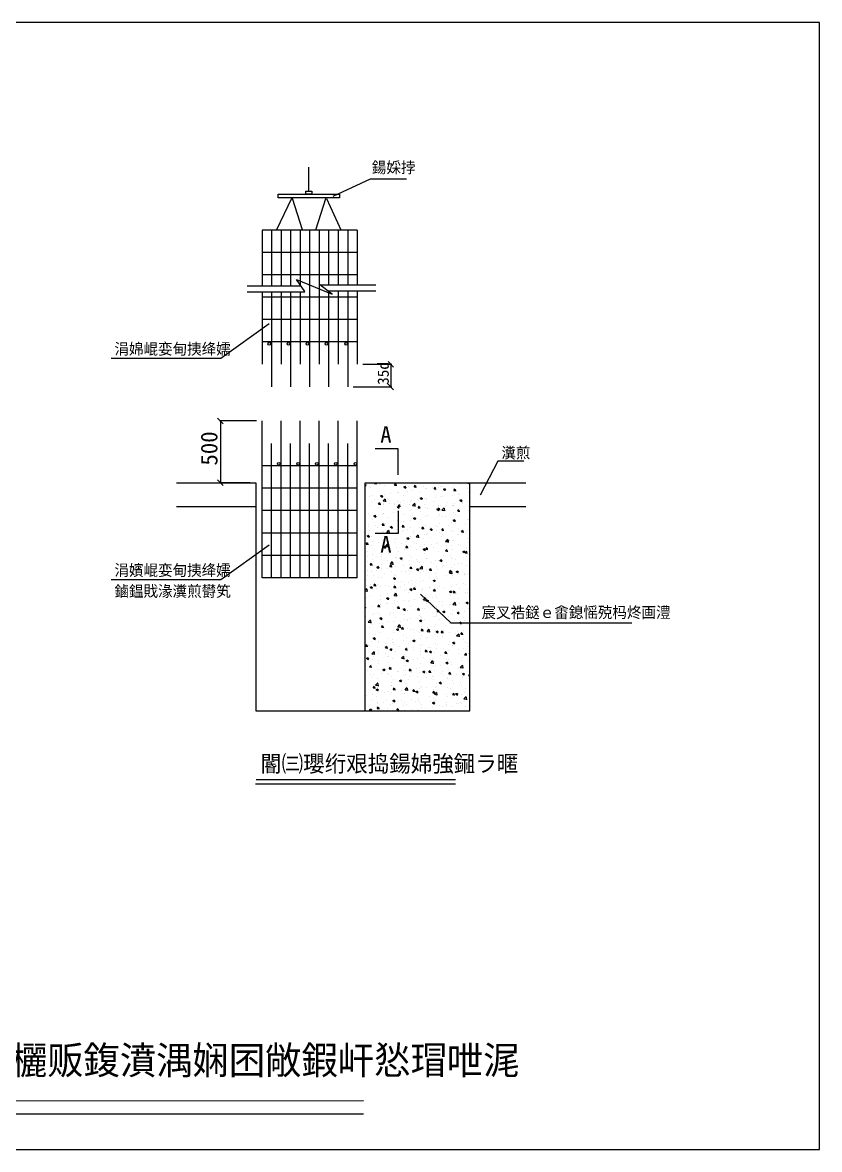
# Model space of a CAD drawing. Header units: metres. Extents: x 0 to 285, y 0 to 202.
# Drawn here: x 142.6 to 285.1, y 0 to 201.6 of the extents above; entities that cross this region are included whole.
import ezdxf

# ---------------------------------------------------------------- set-up
doc = ezdxf.new("R2010")
doc.units = ezdxf.units.M
for name, color, linetype in [(' ', 7, 'Continuous'), ('38536', 7, 'Continuous'), ('387', 7, 'Continuous')]:
    doc.layers.add(name, color=color, linetype=linetype)

msp = doc.modelspace()

# ---------------------------------------------------------------- linework, layer by layer
at = {"layer": ' '}
for p, q in [((193.78, 171.44), (193.78, 175.71)), ((193.24, 171.44), (194.33, 171.44)), ((193.24, 170.89), (193.24, 171.44)), ((194.33, 171.44), (194.33, 170.89)), ((190.73, 170.25), (187.91, 164.42)), ((188.27, 170.89), (199.29, 170.89)), ((188.27, 170.25), (188.27, 170.89)), ((199.29, 170.25), (188.27, 170.25)), ((190.8, 170.2), (192.57, 164.58)), ((194.33, 170.89), (193.24, 170.89)), ((196.84, 170.25), (194.98, 164.47)), ((196.91, 170.14), (199.54, 164.42)), ((199.29, 170.89), (199.29, 170.25)), ((185.41, 164.47), (185.41, 154.48)), ((202.43, 164.47), (185.41, 164.47)), ((187.11, 164.47), (187.11, 154.48)), ((188.81, 164.47), (188.81, 154.48)), ((190.51, 164.47), (190.51, 154.48)), ((192.22, 164.47), (192.22, 154.48)), ((193.92, 164.47), (193.92, 136.42)), ((195.62, 164.47), (195.62, 140.46)), ((197.32, 164.47), (197.32, 154.65)), ((199.02, 164.47), (199.02, 154.65)), ((200.73, 164.47), (200.73, 154.65)), ((202.43, 164.47), (202.43, 154.65)), ((202.43, 160.47), (185.41, 160.47)), ((202.43, 156.47), (185.41, 156.47)), ((185.41, 153.42), (185.41, 140.46)), ((187.11, 153.42), (187.11, 136.42)), ((188.81, 153.42), (188.81, 140.46)), ((190.51, 153.42), (190.51, 136.42)), ((192.22, 153.42), (192.22, 140.46)), ((197.32, 153.58), (197.32, 136.42)), ((199.02, 153.58), (199.02, 140.46)), ((200.73, 153.58), (200.73, 136.42)), ((202.43, 153.58), (202.43, 140.46)), ((202.43, 152.46), (185.41, 152.46)), ((202.43, 148.46), (185.41, 148.46)), ((202.43, 144.46), (185.41, 144.46)), ((185.41, 102.27), (185.41, 130.32)), ((188.81, 102.27), (188.81, 130.32)), ((192.22, 102.27), (192.22, 130.32)), ((195.62, 102.27), (195.62, 130.32)), ((199.02, 102.27), (199.02, 130.32)), ((202.43, 102.27), (202.43, 130.32)), ((187.11, 102.27), (187.11, 126.28)), ((190.51, 102.27), (190.51, 126.28)), ((193.92, 102.27), (193.92, 126.28)), ((197.32, 102.27), (197.32, 126.28)), ((200.73, 102.27), (200.73, 126.28)), ((202.43, 122.28), (185.41, 122.28)), ((170.09, 119.27), (184.27, 119.27)), ((184.27, 119.27), (184.27, 78.47)), ((203.85, 119.27), (232.58, 119.27)), ((203.85, 78.47), (203.85, 119.27)), ((203.85, 118.98), (204, 119.04)), ((203.96, 118.65), (204.06, 118.95)), ((205.54, 119.14), (205.64, 119.27)), ((205.54, 119.14), (205.83, 119.12)), ((205.89, 119.02), (205.84, 119.27)), ((209.08, 118.83), (209.32, 119.12)), ((209.43, 118.71), (209.38, 119.02)), ((209.84, 119.14), (209.84, 119.14)), ((220.81, 119), (220.81, 119)), ((222.05, 119.16), (222.05, 119.16)), ((222.21, 119.2), (222.28, 119.27)), ((222.21, 119.2), (222.57, 119.14)), ((222.44, 119.21), (222.44, 119.21)), ((222.57, 78.47), (222.57, 119.27)), ((202.43, 118.28), (185.41, 118.28)), ((203.85, 118.78), (203.9, 118.74)), ((204.66, 118.65), (204.66, 118.65)), ((204.74, 118.42), (204.74, 118.42)), ((205.2, 118.9), (205.2, 118.9)), ((205.24, 116.95), (205.24, 116.95)), ((206.4, 118.87), (206.4, 118.87)), ((206.54, 118.9), (206.54, 118.9)), ((206.6, 116.92), (206.95, 117.05)), ((206.91, 116.66), (207.01, 116.96)), ((207.25, 117.14), (207.25, 117.14)), ((207.31, 118.79), (207.31, 118.79)), ((208.36, 117.36), (208.36, 117.36)), ((209.04, 118.76), (209.04, 118.76)), ((209.08, 118.83), (209.38, 118.81)), ((209.59, 117.52), (209.59, 117.52)), ((209.78, 117.49), (209.78, 117.49)), ((210.75, 118.52), (211.1, 118.65)), ((210.75, 116.94), (210.75, 116.94)), ((210.76, 118.52), (211, 118.35)), ((211.06, 118.25), (211.16, 118.55)), ((211.46, 117.77), (211.46, 117.77)), ((211.68, 118.65), (211.68, 118.65)), ((212.28, 117.81), (212.28, 117.81)), ((212.62, 118.52), (212.86, 118.81)), ((212.62, 118.52), (212.92, 118.5)), ((212.98, 118.4), (212.92, 118.71)), ((213.63, 117.44), (213.63, 117.44)), ((214.32, 118.54), (214.32, 118.54)), ((214.58, 118.18), (214.58, 118.18)), ((214.85, 118.18), (214.85, 118.18)), ((215.82, 118.34), (215.82, 118.34)), ((216.17, 118.21), (216.41, 118.5)), ((216.17, 118.21), (216.46, 118.19)), ((216.52, 118.09), (216.46, 118.4)), ((216.52, 117.93), (216.52, 117.93)), ((216.95, 118.42), (216.95, 118.42)), ((217.38, 118.53), (217.38, 118.53)), ((217.69, 118.59), (217.69, 118.59)), ((217.85, 118.12), (218.2, 118.25)), ((217.85, 118.12), (218.1, 117.95)), ((218.16, 117.86), (218.26, 118.15)), ((219.4, 118.43), (219.4, 118.43)), ((219.51, 117.05), (219.51, 117.05)), ((219.59, 118.31), (219.59, 118.31)), ((219.71, 117.9), (219.95, 118.19)), ((219.71, 117.9), (220.01, 117.88)), ((219.82, 117.2), (219.82, 117.2)), ((219.88, 118.84), (219.88, 118.84)), ((220.06, 117.78), (220.01, 118.09)), ((220.58, 117.34), (220.58, 117.34)), ((220.75, 117.21), (220.75, 117.21)), ((222.23, 118.2), (222.23, 118.2)), ((222.28, 118.92), (222.28, 118.92)), ((222.38, 117.57), (222.38, 117.57)), ((170.09, 115.02), (184.27, 115.02)), ((203.85, 115.79), (203.85, 115.79)), ((203.94, 115), (203.94, 115)), ((204.62, 115.13), (204.62, 115.13)), ((204.68, 116.77), (204.68, 116.77)), ((204.99, 115.95), (204.99, 115.95)), ((205.44, 116.35), (205.44, 116.35)), ((206.22, 115.43), (206.46, 115.71)), ((206.22, 115.43), (206.52, 115.4)), ((206.48, 115.68), (206.48, 115.68)), ((206.58, 115.3), (206.52, 115.61)), ((206.6, 116.92), (206.85, 116.76)), ((207.05, 116.02), (207.44, 116.42)), ((207.05, 116.02), (207.49, 115.95)), ((207.06, 115.41), (207.06, 115.41)), ((207.19, 115.5), (207.19, 115.5)), ((207.55, 115.86), (207.49, 116.33)), ((207.87, 116.45), (207.87, 116.45)), ((208.08, 116.23), (208.08, 116.23)), ((208.29, 115.57), (208.29, 115.57)), ((209.06, 115.36), (209.06, 115.36)), ((209.12, 115.57), (209.12, 115.57)), ((209.55, 114.93), (209.9, 115.07)), ((209.55, 114.93), (209.8, 114.77)), ((209.72, 115.85), (209.72, 115.85)), ((209.77, 115.12), (210, 115.4)), ((209.77, 115.12), (210.06, 115.09)), ((209.86, 114.67), (209.96, 114.97)), ((210.12, 114.99), (210.06, 115.3)), ((210.16, 115.82), (210.16, 115.82)), ((210.72, 116.12), (210.72, 116.12)), ((211.76, 115.46), (211.76, 115.46)), ((211.94, 115.86), (211.94, 115.86)), ((212.22, 116.16), (212.22, 116.16)), ((212.32, 115.2), (212.71, 115.61)), ((212.32, 115.2), (212.76, 115.14)), ((212.82, 115.05), (212.77, 115.51)), ((213.28, 116.23), (213.28, 116.23)), ((213.31, 114.81), (213.55, 115.09)), ((213.35, 116.01), (213.35, 116.01)), ((213.66, 114.68), (213.61, 114.99)), ((213.7, 116.53), (214.05, 116.66)), ((213.7, 116.53), (213.95, 116.36)), ((214.01, 116.26), (214.11, 116.56)), ((214.4, 115.35), (214.4, 115.35)), ((214.52, 116.39), (214.52, 116.39)), ((214.79, 116.53), (214.79, 116.53)), ((214.82, 116.35), (214.82, 116.35)), ((215.99, 115.9), (215.99, 115.9)), ((216.39, 116.64), (216.39, 116.64)), ((217.03, 115.24), (217.03, 115.24)), ((217.26, 115.24), (217.26, 115.24)), ((217.32, 116.88), (217.32, 116.88)), ((217.7, 116.85), (217.7, 116.85)), ((218.21, 115.1), (218.21, 115.1)), ((218.63, 115.79), (218.63, 115.79)), ((219.45, 115.26), (219.45, 115.26)), ((219.59, 115.12), (219.59, 115.12)), ((219.67, 115.12), (219.67, 115.12)), ((219.76, 115.55), (219.76, 115.55)), ((220.8, 116.13), (221.15, 116.26)), ((220.8, 116.13), (221.05, 115.96)), ((221.11, 115.87), (221.21, 116.16)), ((221.27, 115.68), (221.27, 115.68)), ((221.32, 115.51), (221.32, 115.51)), ((222.31, 115.01), (222.31, 115.01)), ((222.32, 115.92), (222.32, 115.92)), ((222.47, 115.61), (222.47, 115.61)), ((222.57, 115.02), (232.58, 115.02)), ((202.43, 114.28), (185.41, 114.28)), ((204.46, 113.83), (204.46, 113.83)), ((204.56, 113.48), (204.56, 113.48)), ((205.4, 113.34), (205.75, 113.47)), ((205.4, 113.34), (205.65, 113.17)), ((205.71, 113.08), (205.81, 113.37)), ((205.76, 113.46), (205.76, 113.46)), ((206.18, 114.87), (206.18, 114.87)), ((206.99, 113.62), (206.99, 113.62)), ((207.1, 113.72), (207.1, 113.72)), ((207.13, 113.85), (207.13, 113.85)), ((208.06, 113.14), (208.06, 113.14)), ((208.86, 113.87), (208.86, 113.87)), ((209.66, 114.2), (209.66, 114.2)), ((209.73, 113.61), (209.73, 113.61)), ((210.94, 113.64), (210.94, 113.64)), ((211.98, 114.28), (211.98, 114.28)), ((212.16, 114.52), (212.16, 114.52)), ((212.37, 113.5), (212.37, 113.5)), ((212.5, 112.94), (212.85, 113.08)), ((212.5, 112.94), (212.75, 112.78)), ((212.81, 112.68), (212.91, 112.98)), ((213.22, 114.44), (213.22, 114.44)), ((213.31, 114.81), (213.6, 114.78)), ((213.82, 114.13), (213.82, 114.13)), ((214.67, 113.24), (214.67, 113.24)), ((214.73, 114.89), (214.73, 114.89)), ((215.01, 113.39), (215.01, 113.39)), ((215.09, 114.69), (215.09, 114.69)), ((216.65, 114.54), (217, 114.67)), ((216.65, 114.54), (216.9, 114.37)), ((216.7, 114.62), (216.7, 114.62)), ((216.85, 114.5), (217.09, 114.78)), ((216.85, 114.5), (217.15, 114.47)), ((216.91, 113.15), (216.91, 113.15)), ((216.96, 114.27), (217.06, 114.57)), ((217.21, 114.37), (217.15, 114.68)), ((217.2, 113.59), (217.2, 113.59)), ((217.59, 114.39), (217.98, 114.79)), ((217.59, 114.39), (218.03, 114.32)), ((217.65, 113.28), (217.65, 113.28)), ((218.09, 114.23), (218.04, 114.7)), ((218.15, 113.32), (218.15, 113.32)), ((219.7, 113.91), (219.7, 113.91)), ((220.02, 113.56), (220.02, 113.56)), ((220.28, 113.17), (220.28, 113.17)), ((220.4, 114.19), (220.63, 114.47)), ((220.4, 114.19), (220.69, 114.16)), ((220.75, 114.06), (220.69, 114.37)), ((222.26, 114.28), (222.26, 114.28)), ((204.46, 111.51), (204.46, 111.51)), ((204.5, 111.84), (204.5, 111.84)), ((205.18, 112.65), (205.18, 112.65)), ((205.69, 111.68), (205.69, 111.68)), ((206.14, 111.2), (206.14, 111.2)), ((206.91, 111.71), (207.15, 112)), ((206.91, 111.71), (207.2, 111.69)), ((207.07, 112.21), (207.07, 112.21)), ((207.26, 111.59), (207.2, 111.9)), ((207.57, 111.92), (207.57, 111.92)), ((208.35, 111.35), (208.7, 111.48)), ((208.35, 111.35), (208.6, 111.18)), ((208.65, 111.09), (208.75, 111.39)), ((208.77, 111.09), (208.77, 111.09)), ((209.54, 110.91), (209.54, 110.91)), ((209.6, 112.56), (209.6, 112.56)), ((210.45, 111.4), (210.69, 111.69)), ((210.45, 111.4), (210.75, 111.38)), ((210.68, 112.33), (210.68, 112.33)), ((210.8, 111.28), (210.75, 111.59)), ((211.41, 110.98), (211.41, 110.98)), ((211.92, 112.5), (211.92, 112.5)), ((212.04, 111.23), (212.04, 111.23)), ((212.1, 112.87), (212.1, 112.87)), ((213.62, 111.18), (213.62, 111.18)), ((213.79, 112.74), (213.79, 112.74)), ((214, 111.09), (214.23, 111.38)), ((214, 111.09), (214.29, 111.07)), ((214.35, 110.97), (214.29, 111.28)), ((214.6, 111.6), (214.6, 111.6)), ((215.45, 110.95), (215.8, 111.09)), ((215.45, 110.95), (215.7, 110.79)), ((215.61, 111.2), (215.61, 111.2)), ((215.75, 110.69), (215.85, 110.99)), ((216.5, 111.68), (216.5, 111.68)), ((216.85, 111.37), (216.85, 111.37)), ((217.14, 111.95), (217.14, 111.95)), ((217.54, 110.78), (217.78, 111.07)), ((217.89, 110.66), (217.83, 110.97)), ((218.72, 111.61), (218.72, 111.61)), ((219.38, 112.17), (219.38, 112.17)), ((219.6, 112.55), (219.95, 112.68)), ((219.6, 112.55), (219.85, 112.38)), ((219.64, 112.26), (219.64, 112.26)), ((219.9, 112.28), (220, 112.58)), ((220.57, 111.09), (220.57, 111.09)), ((221.84, 112.02), (221.84, 112.02)), ((222.14, 110.99), (222.14, 110.99)), ((222.2, 112.63), (222.2, 112.63)), ((222.26, 112.67), (222.26, 112.67)), ((202.43, 110.28), (185.41, 110.28)), ((204.2, 109.76), (204.55, 109.89)), ((204.2, 109.76), (204.45, 109.59)), ((204.39, 109.73), (204.39, 109.73)), ((204.44, 110.2), (204.44, 110.2)), ((204.5, 109.49), (204.6, 109.79)), ((204.54, 110.65), (204.54, 110.65)), ((204.98, 109.7), (204.98, 109.7)), ((206.27, 109.97), (206.27, 109.97)), ((206.95, 108.92), (206.95, 108.92)), ((207.01, 110.57), (207.01, 110.57)), ((207.18, 110.53), (207.18, 110.53)), ((207.71, 110.39), (208.09, 110.79)), ((207.71, 110.39), (208.14, 110.32)), ((207.86, 110.19), (207.86, 110.19)), ((208.2, 110.23), (208.15, 110.7)), ((209.04, 109.11), (209.04, 109.11)), ((209.39, 110.38), (209.39, 110.38)), ((209.48, 109.27), (209.48, 109.27)), ((209.81, 110.42), (209.81, 110.42)), ((210.62, 110.55), (210.62, 110.55)), ((210.74, 110.69), (210.74, 110.69)), ((211.3, 109.36), (211.65, 109.49)), ((211.3, 109.36), (211.55, 109.2)), ((211.6, 109.1), (211.7, 109.4)), ((211.92, 109.6), (211.92, 109.6)), ((211.98, 109.59), (211.98, 109.59)), ((212.45, 110.31), (212.45, 110.31)), ((212.49, 110.79), (212.49, 110.79)), ((212.98, 109.57), (213.36, 109.98)), ((212.98, 109.57), (213.42, 109.51)), ((213.47, 109.42), (213.42, 109.89)), ((214.05, 110.86), (214.05, 110.86)), ((214.31, 109.26), (214.31, 109.26)), ((214.54, 109.96), (214.54, 109.96)), ((214.8, 110.1), (214.8, 110.1)), ((215.09, 110.2), (215.09, 110.2)), ((215.55, 109.42), (215.55, 109.42)), ((216.68, 110.75), (216.68, 110.75)), ((217.08, 110.3), (217.08, 110.3)), ((217.42, 109.66), (217.42, 109.66)), ((217.54, 110.78), (217.83, 110.76)), ((217.68, 110.59), (217.68, 110.59)), ((217.73, 110.09), (217.73, 110.09)), ((218.25, 108.76), (218.63, 109.16)), ((218.4, 108.97), (218.75, 109.1)), ((218.4, 108.97), (218.64, 108.8)), ((218.75, 108.6), (218.69, 109.07)), ((218.7, 108.7), (218.8, 109)), ((219.32, 110.64), (219.32, 110.64)), ((219.52, 108.98), (219.52, 108.98)), ((219.58, 110.62), (219.58, 110.62)), ((220.36, 109.98), (220.36, 109.98)), ((220.54, 110.08), (220.54, 110.08)), ((221.08, 110.47), (221.32, 110.76)), ((221.08, 110.47), (221.38, 110.45)), ((221.43, 110.35), (221.38, 110.66)), ((221.78, 110.24), (221.78, 110.24)), ((221.96, 110.53), (221.96, 110.53)), ((222.08, 109.35), (222.08, 109.35)), ((222.45, 109.36), (222.45, 109.36)), ((222.55, 110.56), (222.57, 110.57)), ((222.55, 110.56), (222.57, 110.55)), ((204.05, 108.31), (204.29, 108.59)), ((204.05, 108.31), (204.35, 108.28)), ((204.32, 106.91), (204.32, 106.91)), ((204.4, 108.18), (204.35, 108.49)), ((204.38, 108.55), (204.38, 108.55)), ((204.97, 108.03), (204.97, 108.03)), ((205.15, 108.69), (205.15, 108.69)), ((206.16, 108.61), (206.16, 108.61)), ((206.89, 107.28), (206.89, 107.28)), ((207.15, 107.77), (207.49, 107.9)), ((207.15, 107.77), (207.39, 107.6)), ((207.45, 107.5), (207.55, 107.8)), ((207.59, 108), (207.83, 108.28)), ((207.59, 108), (207.89, 107.97)), ((207.79, 108.58), (207.79, 108.58)), ((207.95, 107.87), (207.89, 108.18)), ((208.05, 106.89), (208.05, 106.89)), ((208.09, 108.44), (208.09, 108.44)), ((209.32, 108.6), (209.32, 108.6)), ((209.42, 107.62), (209.42, 107.62)), ((209.89, 106.9), (209.89, 106.9)), ((210.43, 108.46), (210.43, 108.46)), ((210.93, 107.38), (210.93, 107.38)), ((211.14, 107.69), (211.38, 107.97)), ((211.14, 107.69), (211.43, 107.66)), ((211.19, 108.84), (211.19, 108.84)), ((211.49, 107.56), (211.43, 107.87)), ((211.92, 107.94), (211.92, 107.94)), ((213.01, 107.31), (213.01, 107.31)), ((213.06, 108.35), (213.06, 108.35)), ((213.81, 107.87), (213.81, 107.87)), ((214.25, 107.37), (214.59, 107.51)), ((214.25, 107.47), (214.25, 107.47)), ((214.25, 107.37), (214.49, 107.21)), ((214.48, 108.31), (214.48, 108.31)), ((214.55, 107.11), (214.65, 107.41)), ((214.68, 107.38), (214.92, 107.66)), ((214.68, 107.38), (214.98, 107.35)), ((215.03, 107.25), (214.98, 107.56)), ((215.7, 108.24), (215.7, 108.24)), ((216.12, 107.72), (216.12, 107.72)), ((216.69, 108.37), (216.69, 108.37)), ((216.96, 107.01), (216.96, 107.01)), ((217.02, 108.66), (217.02, 108.66)), ((218.22, 107.07), (218.46, 107.35)), ((218.22, 107.07), (218.52, 107.04)), ((218.25, 108.76), (218.69, 108.69)), ((218.34, 108.13), (218.34, 108.13)), ((218.58, 106.94), (218.52, 107.25)), ((219.24, 108.13), (219.24, 108.13)), ((219.46, 107.33), (219.46, 107.33)), ((219.57, 108.86), (219.57, 108.86)), ((220.48, 108.29), (220.48, 108.29)), ((220.97, 108.02), (220.97, 108.02)), ((221.35, 106.98), (221.69, 107.11)), ((221.35, 106.98), (221.59, 106.81)), ((221.65, 106.71), (221.75, 107.01)), ((221.77, 106.76), (222.01, 107.04)), ((222.02, 107.7), (222.02, 107.7)), ((222.12, 106.63), (222.06, 106.94)), ((222.35, 108.54), (222.35, 108.54)), ((202.43, 106.27), (185.41, 106.27)), ((204.19, 106.16), (204.19, 106.16)), ((204.26, 105.26), (204.26, 105.26)), ((204.74, 104.59), (204.97, 104.87)), ((205.17, 106.39), (205.17, 106.39)), ((205.23, 105.5), (205.23, 105.5)), ((206.79, 106.49), (206.79, 106.49)), ((206.83, 106.05), (206.83, 106.05)), ((206.83, 105.63), (206.83, 105.63)), ((207.87, 105.39), (207.87, 105.39)), ((208.02, 106.65), (208.02, 106.65)), ((208.36, 104.76), (208.75, 105.16)), ((208.59, 104.95), (208.59, 104.95)), ((208.86, 104.6), (208.8, 105.07)), ((209.36, 105.98), (209.36, 105.98)), ((209.46, 105.94), (209.46, 105.94)), ((210.1, 105.78), (210.44, 105.91)), ((210.1, 105.78), (210.34, 105.61)), ((210.4, 105.52), (210.5, 105.81)), ((210.51, 105.28), (210.51, 105.28)), ((211.71, 105.36), (211.71, 105.36)), ((211.86, 106.3), (211.86, 106.3)), ((212.1, 105.83), (212.1, 105.83)), ((212.95, 105.52), (212.95, 105.52)), ((213.14, 105.17), (213.14, 105.17)), ((213.61, 104.93), (213.61, 104.93)), ((214.36, 105.02), (214.36, 105.02)), ((214.42, 106.67), (214.42, 106.67)), ((214.74, 105.72), (214.74, 105.72)), ((214.82, 105.77), (214.82, 105.77)), ((215.78, 105.05), (215.78, 105.05)), ((216.49, 105.42), (216.49, 105.42)), ((216.9, 105.37), (216.9, 105.37)), ((217.2, 105.38), (217.54, 105.52)), ((217.2, 105.38), (217.44, 105.22)), ((217.38, 105.61), (217.38, 105.61)), ((217.5, 105.12), (217.6, 105.42)), ((217.94, 106.18), (217.94, 106.18)), ((218.42, 104.94), (218.42, 104.94)), ((219.18, 106.34), (219.18, 106.34)), ((219.37, 105.92), (219.37, 105.92)), ((219.4, 105.69), (219.4, 105.69)), ((220.01, 105.49), (220.01, 105.49)), ((221.05, 106.59), (221.05, 106.59)), ((221.77, 106.76), (222.06, 106.73)), ((221.96, 106.06), (221.96, 106.06)), ((222.25, 106.41), (222.25, 106.41)), ((204.2, 103.62), (204.2, 103.62)), ((204.74, 104.59), (205.03, 104.56)), ((204.96, 103.44), (204.96, 103.44)), ((205.09, 104.47), (205.03, 104.78)), ((205.49, 104.54), (205.49, 104.54)), ((205.84, 103.54), (205.84, 103.54)), ((205.95, 104.19), (206.29, 104.32)), ((205.95, 104.19), (206.19, 104.02)), ((206.25, 103.92), (206.35, 104.22)), ((206.72, 104.7), (206.72, 104.7)), ((206.77, 103.99), (206.77, 103.99)), ((207.29, 103), (207.29, 103)), ((207.84, 103.94), (207.84, 103.94)), ((208.28, 104.28), (208.52, 104.56)), ((208.28, 104.28), (208.57, 104.25)), ((208.36, 104.76), (208.8, 104.69)), ((208.48, 103.43), (208.48, 103.43)), ((208.63, 104.16), (208.58, 104.47)), ((209.03, 102.85), (209.03, 102.85)), ((209.3, 104.34), (209.3, 104.34)), ((210.41, 103.41), (210.41, 103.41)), ((210.72, 104.43), (210.72, 104.43)), ((211.12, 103.32), (211.12, 103.32)), ((211.65, 103.57), (211.65, 103.57)), ((211.74, 103.01), (211.74, 103.01)), ((211.8, 104.65), (211.8, 104.65)), ((211.82, 103.97), (212.06, 104.25)), ((211.82, 103.97), (212.12, 103.94)), ((211.91, 103.35), (211.91, 103.35)), ((212.18, 103.85), (212.12, 104.16)), ((213.05, 103.79), (213.39, 103.92)), ((213.05, 103.79), (213.29, 103.62)), ((213.35, 103.53), (213.45, 103.82)), ((213.52, 103.82), (213.52, 103.82)), ((213.63, 103.94), (214.02, 104.35)), ((213.63, 103.95), (214.07, 103.88)), ((213.76, 103.21), (213.76, 103.21)), ((214.13, 103.79), (214.08, 104.26)), ((214.3, 103.38), (214.3, 103.38)), ((214.79, 103.84), (214.79, 103.84)), ((215.37, 103.66), (215.6, 103.94)), ((215.37, 103.66), (215.66, 103.63)), ((215.72, 103.54), (215.66, 103.85)), ((216.39, 103.09), (216.39, 103.09)), ((216.64, 104.23), (216.64, 104.23)), ((216.84, 103.73), (216.84, 103.73)), ((217.67, 104.34), (217.67, 104.34)), ((217.88, 104.39), (217.88, 104.39)), ((218.9, 103.13), (219.29, 103.53)), ((218.9, 103.13), (219.34, 103.06)), ((218.91, 103.35), (219.15, 103.63)), ((218.91, 103.35), (219.2, 103.32)), ((219.03, 102.98), (219.03, 102.98)), ((219.26, 103.23), (219.2, 103.54)), ((219.34, 104.04), (219.34, 104.04)), ((219.4, 102.97), (219.35, 103.44)), ((219.75, 104.64), (219.75, 104.64)), ((220.15, 103.39), (220.49, 103.53)), ((220.15, 103.39), (220.39, 103.23)), ((220.45, 103.13), (220.55, 103.43)), ((220.55, 104.83), (220.55, 104.83)), ((221.05, 104.83), (221.05, 104.83)), ((221.57, 103.1), (221.57, 103.1)), ((221.67, 102.87), (221.67, 102.87)), ((221.9, 104.41), (221.9, 104.41)), ((222.44, 103.1), (222.44, 103.1)), ((222.45, 103.04), (222.57, 103.18)), ((222.45, 103.04), (222.57, 103.03)), ((202.43, 102.27), (185.41, 102.27)), ((204.12, 100.81), (204.12, 100.81)), ((204.14, 101.97), (204.14, 101.97)), ((204.19, 102.59), (204.19, 102.59)), ((204.88, 101.02), (204.88, 101.02)), ((205.42, 102.75), (205.42, 102.75)), ((205.42, 100.87), (205.66, 101.16)), ((205.42, 100.87), (205.72, 100.85)), ((205.77, 100.75), (205.72, 101.06)), ((206, 101.05), (206, 101.05)), ((206.15, 102.36), (206.15, 102.36)), ((206.71, 102.34), (206.71, 102.34)), ((207.52, 100.9), (207.52, 100.9)), ((208.9, 102.2), (209.24, 102.33)), ((208.9, 102.2), (209.14, 102.03)), ((208.96, 100.56), (209.2, 100.85)), ((209.12, 101.46), (209.12, 101.46)), ((209.18, 101.05), (209.18, 101.05)), ((209.2, 101.93), (209.3, 102.23)), ((209.24, 102.69), (209.24, 102.69)), ((210.35, 101.62), (210.35, 101.62)), ((210.91, 101.12), (210.91, 101.12)), ((211.68, 101.36), (211.68, 101.36)), ((212.22, 101.87), (212.22, 101.87)), ((213.79, 101.62), (213.79, 101.62)), ((214.24, 101.73), (214.24, 101.73)), ((215.34, 102.28), (215.34, 102.28)), ((216, 101.8), (216.34, 101.93)), ((216, 101.8), (216.24, 101.64)), ((216.3, 101.54), (216.4, 101.84)), ((216.58, 102.44), (216.58, 102.44)), ((216.68, 102.11), (216.68, 102.11)), ((216.78, 102.08), (216.78, 102.08)), ((218.45, 102.69), (218.45, 102.69)), ((219.28, 102.4), (219.28, 102.4)), ((219.56, 102.61), (219.56, 102.61)), ((220.27, 101.15), (220.27, 101.15)), ((221.51, 101.32), (221.51, 101.32)), ((221.78, 101.12), (221.78, 101.12)), ((221.84, 102.77), (221.84, 102.77)), ((203.85, 100.06), (204.13, 100.35)), ((203.85, 99.93), (204.18, 99.88)), ((204.08, 100.33), (204.08, 100.33)), ((204.24, 99.79), (204.19, 100.26)), ((204.7, 99.1), (204.7, 99.1)), ((204.75, 100.6), (205.09, 100.74)), ((204.75, 100.6), (204.99, 100.44)), ((205.05, 100.34), (205.15, 100.64)), ((205.15, 100.14), (205.15, 100.14)), ((205.92, 100.35), (205.92, 100.35)), ((206.59, 99.05), (206.59, 99.05)), ((206.65, 100.7), (206.65, 100.7)), ((207.82, 99.51), (207.82, 99.51)), ((208.03, 100.63), (208.03, 100.63)), ((208.56, 100.24), (208.56, 100.24)), ((208.96, 100.56), (209.26, 100.54)), ((209.02, 99.13), (209.4, 99.53)), ((209.02, 99.13), (209.45, 99.06)), ((209.05, 99.68), (209.05, 99.68)), ((209.12, 99.4), (209.12, 99.4)), ((209.32, 100.44), (209.26, 100.75)), ((209.51, 98.97), (209.46, 99.44)), ((210.16, 100.79), (210.16, 100.79)), ((210.92, 99.92), (210.92, 99.92)), ((211.2, 100.13), (211.2, 100.13)), ((211.62, 99.72), (211.62, 99.72)), ((211.84, 100.21), (212.19, 100.34)), ((211.84, 100.21), (212.09, 100.04)), ((212.15, 99.94), (212.25, 100.24)), ((212.51, 100.25), (212.75, 100.54)), ((212.51, 100.25), (212.8, 100.23)), ((212.79, 100.68), (212.79, 100.68)), ((212.86, 100.13), (212.8, 100.44)), ((213.84, 100.02), (213.84, 100.02)), ((214.04, 100.33), (214.04, 100.33)), ((214.18, 100.09), (214.18, 100.09)), ((215.28, 100.5), (215.28, 100.5)), ((215.43, 100.57), (215.43, 100.57)), ((215.85, 98.79), (215.85, 98.79)), ((216.05, 99.94), (216.29, 100.23)), ((216.05, 99.94), (216.35, 99.92)), ((216.4, 99.82), (216.35, 100.13)), ((216.47, 99.91), (216.47, 99.91)), ((216.47, 99.17), (216.47, 99.17)), ((216.66, 98.79), (216.66, 98.79)), ((216.72, 100.44), (216.72, 100.44)), ((217.15, 100.74), (217.15, 100.74)), ((218.07, 100.46), (218.07, 100.46)), ((218.94, 99.81), (219.29, 99.95)), ((218.94, 99.81), (219.19, 99.65)), ((218.97, 99.21), (218.97, 99.21)), ((219.11, 99.8), (219.11, 99.8)), ((219.16, 99.11), (219.16, 99.11)), ((219.22, 100.75), (219.22, 100.75)), ((219.25, 99.55), (219.35, 99.85)), ((219.35, 99.66), (219.35, 99.66)), ((219.59, 99.63), (219.83, 99.92)), ((219.59, 99.63), (219.89, 99.61)), ((219.95, 99.51), (219.89, 99.82)), ((220.21, 99.37), (220.21, 99.37)), ((220.71, 100.35), (220.71, 100.35)), ((221.72, 99.48), (221.72, 99.48)), ((221.75, 99.68), (221.75, 99.68)), ((222.08, 99.61), (222.08, 99.61)), ((222.23, 100.16), (222.23, 100.16)), ((203.85, 97.14), (203.89, 97.15)), ((203.85, 96.76), (203.95, 97.06)), ((203.9, 98.51), (203.9, 98.51)), ((203.96, 97.04), (203.96, 97.04)), ((204.02, 98.68), (204.02, 98.68)), ((204.95, 97.19), (204.95, 97.19)), ((206.11, 97.16), (206.35, 97.44)), ((206.11, 97.16), (206.4, 97.13)), ((206.46, 97.03), (206.4, 97.34)), ((206.52, 97.57), (206.52, 97.57)), ((206.53, 97.41), (206.53, 97.41)), ((206.54, 98.39), (206.54, 98.39)), ((207.69, 98.61), (208.04, 98.75)), ((207.69, 98.61), (207.94, 98.45)), ((207.75, 97.73), (207.75, 97.73)), ((207.83, 97.68), (207.83, 97.68)), ((208, 98.35), (208.1, 98.65)), ((209.06, 97.76), (209.06, 97.76)), ((209.17, 98.28), (209.17, 98.28)), ((209.62, 97.97), (209.62, 97.97)), ((209.65, 96.85), (209.89, 97.13)), ((209.65, 96.85), (209.95, 96.82)), ((210, 96.72), (209.95, 97.03)), ((210.71, 98.18), (210.71, 98.18)), ((211.56, 98.07), (211.56, 98.07)), ((211.81, 98.17), (211.81, 98.17)), ((211.89, 97.09), (211.89, 97.09)), ((212.74, 98.39), (212.74, 98.39)), ((213.19, 96.54), (213.43, 96.82)), ((213.59, 98.67), (213.59, 98.67)), ((213.98, 98.55), (213.98, 98.55)), ((214.06, 96.8), (214.06, 96.8)), ((214.12, 98.44), (214.12, 98.44)), ((214.29, 98.32), (214.67, 98.72)), ((214.29, 98.32), (214.73, 98.25)), ((214.45, 98.06), (214.45, 98.06)), ((214.55, 96.85), (214.55, 96.85)), ((214.78, 98.16), (214.73, 98.63)), ((214.77, 97.59), (214.77, 97.59)), ((214.79, 98.22), (215.14, 98.35)), ((214.79, 98.22), (215.04, 98.05)), ((215.1, 97.96), (215.2, 98.25)), ((216.6, 97.15), (216.6, 97.15)), ((217.09, 97.95), (217.09, 97.95)), ((217.66, 98.08), (217.66, 98.08)), ((217.67, 97.26), (217.67, 97.26)), ((218.91, 97.42), (218.91, 97.42)), ((219.1, 97.46), (219.1, 97.46)), ((219.56, 97.5), (219.94, 97.9)), ((219.56, 97.5), (220, 97.43)), ((219.72, 97.84), (219.72, 97.84)), ((220.06, 97.34), (220, 97.81)), ((220.54, 98.58), (220.54, 98.58)), ((220.78, 97.67), (220.78, 97.67)), ((221.66, 97.83), (221.66, 97.83)), ((221.89, 97.82), (222.24, 97.96)), ((221.89, 97.82), (222.14, 97.66)), ((222.2, 97.56), (222.3, 97.86)), ((222.36, 97.73), (222.36, 97.73)), ((222.42, 96.85), (222.42, 96.85)), ((203.9, 95.39), (203.9, 95.39)), ((203.98, 95.32), (203.98, 95.32)), ((205.22, 95.62), (205.22, 95.62)), ((205.57, 95.87), (205.57, 95.87)), ((206.13, 96.1), (206.13, 96.1)), ((206.45, 95.78), (206.45, 95.78)), ((206.47, 95.77), (206.47, 95.77)), ((206.49, 95.03), (206.84, 95.17)), ((206.49, 95.03), (206.74, 94.87)), ((206.62, 95.21), (206.62, 95.21)), ((206.8, 94.77), (206.9, 95.07)), ((208.21, 95.76), (208.21, 95.76)), ((208.32, 96.03), (208.32, 96.03)), ((209, 96.11), (209, 96.11)), ((209.01, 96.6), (209.01, 96.6)), ((209.25, 95.09), (209.25, 95.09)), ((210.64, 96.63), (210.99, 96.76)), ((210.64, 96.63), (210.89, 96.46)), ((210.85, 95.65), (210.85, 95.65)), ((210.9, 94.87), (210.9, 94.87)), ((210.95, 96.36), (211.05, 96.66)), ((211.44, 96.44), (211.44, 96.44)), ((211.44, 94.78), (211.44, 94.78)), ((211.5, 96.43), (211.5, 96.43)), ((211.89, 94.98), (211.89, 94.98)), ((212.68, 96.6), (212.68, 96.6)), ((213.19, 96.54), (213.49, 96.51)), ((213.25, 94.9), (213.25, 94.9)), ((213.55, 96.41), (213.49, 96.72)), ((213.49, 95.54), (213.49, 95.54)), ((213.59, 94.64), (213.94, 94.77)), ((213.78, 95.36), (213.78, 95.36)), ((214, 95.16), (214, 95.16)), ((214.53, 94.87), (214.53, 94.87)), ((216.12, 95.42), (216.12, 95.42)), ((216.37, 95.31), (216.37, 95.31)), ((216.54, 95.5), (216.54, 95.5)), ((216.66, 95.86), (216.66, 95.86)), ((216.74, 96.23), (216.97, 96.51)), ((216.74, 96.23), (217.03, 96.2)), ((217.09, 96.1), (217.03, 96.41)), ((217.16, 94.76), (217.16, 94.76)), ((217.61, 95.47), (217.61, 95.47)), ((217.74, 96.23), (218.09, 96.36)), ((217.74, 96.23), (217.99, 96.06)), ((218.05, 95.97), (218.15, 96.26)), ((218.76, 95.31), (218.76, 95.31)), ((219.04, 95.82), (219.04, 95.82)), ((219.48, 95.72), (219.48, 95.72)), ((219.54, 96.35), (219.54, 96.35)), ((220.28, 95.92), (220.52, 96.2)), ((220.28, 95.92), (220.58, 95.89)), ((220.63, 95.79), (220.58, 96.1)), ((221.4, 95.2), (221.4, 95.2)), ((221.6, 96.19), (221.6, 96.19)), ((203.92, 93.67), (203.92, 93.67)), ((204.4, 94.32), (204.78, 94.72)), ((204.4, 94.32), (204.84, 94.25)), ((204.59, 93.36), (204.59, 93.36)), ((204.9, 94.16), (204.84, 94.63)), ((205.14, 93.88), (205.14, 93.88)), ((205.15, 93.83), (205.15, 93.83)), ((206.41, 94.12), (206.41, 94.12)), ((206.79, 93.44), (207.03, 93.73)), ((206.79, 93.44), (207.09, 93.42)), ((207.02, 94.08), (207.02, 94.08)), ((207.15, 93.32), (207.09, 93.63)), ((207.23, 93.25), (207.23, 93.25)), ((208.02, 94.37), (208.02, 94.37)), ((208.88, 92.82), (208.88, 92.82)), ((208.94, 94.47), (208.94, 94.47)), ((209.44, 93.04), (209.79, 93.18)), ((209.44, 93.04), (209.69, 92.88)), ((209.67, 93.5), (210.06, 93.9)), ((209.67, 93.5), (210.11, 93.43)), ((209.74, 92.78), (209.84, 93.08)), ((209.87, 93.14), (209.87, 93.14)), ((210.17, 93.34), (210.11, 93.81)), ((210.14, 94.49), (210.14, 94.49)), ((210.34, 93.13), (210.57, 93.42)), ((210.34, 93.13), (210.63, 93.11)), ((210.69, 93.01), (210.63, 93.32)), ((211.38, 94.65), (211.38, 94.65)), ((211.38, 93.14), (211.38, 93.14)), ((211.95, 92.95), (211.95, 92.95)), ((212.5, 93.02), (212.5, 93.02)), ((213.59, 94.64), (213.84, 94.47)), ((213.88, 92.82), (214.12, 93.11)), ((213.88, 92.82), (214.17, 92.8)), ((213.89, 94.37), (213.99, 94.67)), ((213.94, 93.51), (213.94, 93.51)), ((214.23, 92.7), (214.17, 93.01)), ((214.94, 92.69), (215.33, 93.09)), ((215.07, 93.36), (215.07, 93.36)), ((215.14, 92.91), (215.14, 92.91)), ((215.44, 92.53), (215.39, 93)), ((216.31, 93.52), (216.31, 93.52)), ((216.46, 92.91), (216.46, 92.91)), ((216.48, 93.86), (216.48, 93.86)), ((216.54, 92.65), (216.89, 92.78)), ((217.42, 92.51), (217.66, 92.8)), ((217.78, 92.8), (217.78, 92.8)), ((218.18, 93.77), (218.18, 93.77)), ((218.98, 94.17), (218.98, 94.17)), ((219.34, 93.41), (219.34, 93.41)), ((219.8, 94.65), (219.8, 94.65)), ((220.69, 94.24), (221.04, 94.37)), ((220.69, 94.24), (220.94, 94.08)), ((220.99, 93.98), (221.09, 94.28)), ((221.3, 94.18), (221.3, 94.18)), ((221.48, 92.9), (221.48, 92.9)), ((221.54, 94.55), (221.54, 94.55)), ((222.22, 93.9), (222.22, 93.9)), ((222.44, 94.54), (222.44, 94.54)), ((222.54, 94.34), (222.54, 94.34)), ((203.85, 91.88), (203.85, 91.88)), ((204.93, 90.93), (204.93, 90.93)), ((205.29, 91.45), (205.64, 91.58)), ((205.29, 91.45), (205.54, 91.28)), ((205.59, 91.19), (205.69, 91.48)), ((205.72, 92.13), (205.72, 92.13)), ((206.27, 90.72), (206.27, 90.72)), ((206.29, 90.83), (206.29, 90.83)), ((206.35, 92.48), (206.35, 92.48)), ((207.81, 91.43), (207.81, 91.43)), ((208.78, 90.75), (208.78, 90.75)), ((208.82, 91.18), (208.82, 91.18)), ((208.84, 92.54), (208.84, 92.54)), ((210.08, 92.7), (210.08, 92.7)), ((210.65, 91), (210.65, 91)), ((210.7, 91.92), (210.7, 91.92)), ((211.32, 91.5), (211.32, 91.5)), ((211.88, 90.84), (211.88, 90.84)), ((212.39, 91.05), (212.74, 91.19)), ((212.39, 91.05), (212.64, 90.89)), ((212.69, 90.79), (212.79, 91.09)), ((213.58, 92.42), (213.58, 92.42)), ((213.77, 91.41), (213.77, 91.41)), ((213.88, 91.87), (213.88, 91.87)), ((214.76, 91.33), (214.76, 91.33)), ((214.94, 92.69), (215.38, 92.62)), ((215.01, 91.57), (215.01, 91.57)), ((216.42, 92.21), (216.42, 92.21)), ((216.54, 92.65), (216.79, 92.48)), ((216.84, 92.38), (216.94, 92.68)), ((216.88, 91.82), (216.88, 91.82)), ((217.42, 92.51), (217.72, 92.49)), ((217.64, 91.83), (217.64, 91.83)), ((217.78, 92.39), (217.72, 92.7)), ((218.86, 90.89), (218.86, 90.89)), ((218.92, 92.53), (218.92, 92.53)), ((219.49, 90.66), (219.83, 90.79)), ((220, 92.23), (220, 92.23)), ((220.21, 91.87), (220.6, 92.27)), ((220.21, 91.87), (220.65, 91.8)), ((220.41, 92.69), (220.41, 92.69)), ((220.52, 92.32), (220.52, 92.32)), ((220.71, 91.71), (220.66, 92.18)), ((220.97, 92.2), (221.2, 92.49)), ((220.97, 92.2), (221.26, 92.18)), ((221.24, 92.39), (221.24, 92.39)), ((221.32, 92.08), (221.26, 92.39)), ((221.42, 91.26), (221.42, 91.26)), ((203.93, 90.04), (204.17, 90.32)), ((203.93, 90.04), (204.23, 90.01)), ((204.29, 89.91), (204.23, 90.22)), ((204.43, 90.18), (204.43, 90.18)), ((204.67, 90.17), (204.67, 90.17)), ((205.05, 88.69), (205.44, 89.09)), ((205.55, 88.53), (205.5, 89)), ((206.12, 89.85), (206.12, 89.85)), ((206.23, 89.19), (206.23, 89.19)), ((207.31, 90.06), (207.31, 90.06)), ((207.48, 89.73), (207.72, 90.01)), ((207.48, 89.73), (207.77, 89.7)), ((207.48, 88.81), (207.48, 88.81)), ((207.55, 90.59), (207.55, 90.59)), ((207.83, 89.6), (207.77, 89.91)), ((208.24, 89.46), (208.58, 89.59)), ((208.24, 89.46), (208.48, 89.3)), ((208.54, 89.2), (208.64, 89.5)), ((208.76, 89.54), (208.76, 89.54)), ((208.9, 90.61), (208.9, 90.61)), ((209, 90.34), (209, 90.34)), ((209.35, 89.05), (209.35, 89.05)), ((209.95, 89.95), (209.95, 89.95)), ((211.02, 89.42), (211.26, 89.7)), ((211.02, 89.42), (211.32, 89.39)), ((211.26, 89.85), (211.26, 89.85)), ((211.37, 89.29), (211.32, 89.6)), ((211.54, 90.5), (211.54, 90.5)), ((212.47, 89.46), (212.47, 89.46)), ((212.58, 89.84), (212.58, 89.84)), ((213.71, 89.63), (213.71, 89.63)), ((213.77, 89.11), (213.77, 89.11)), ((213.82, 90.22), (213.82, 90.22)), ((214.18, 90.39), (214.18, 90.39)), ((214.56, 89.11), (214.8, 89.39)), ((214.56, 89.11), (214.86, 89.08)), ((214.92, 88.98), (214.86, 89.29)), ((215.22, 89.72), (215.22, 89.72)), ((215.34, 89.07), (215.68, 89.2)), ((215.34, 89.07), (215.58, 88.9)), ((215.58, 89.87), (215.58, 89.87)), ((215.64, 88.8), (215.74, 89.1)), ((216.3, 88.93), (216.3, 88.93)), ((216.36, 90.57), (216.36, 90.57)), ((216.65, 89.6), (216.65, 89.6)), ((216.82, 90.28), (216.82, 90.28)), ((217.86, 89.61), (217.86, 89.61)), ((218.11, 88.8), (218.35, 89.08)), ((218.11, 88.8), (218.4, 88.77)), ((218.46, 88.67), (218.4, 88.98)), ((218.7, 90.28), (218.7, 90.28)), ((218.8, 89.24), (218.8, 89.24)), ((219.45, 90.17), (219.45, 90.17)), ((219.49, 90.66), (219.73, 90.49)), ((219.53, 90.1), (219.53, 90.1)), ((219.79, 90.4), (219.89, 90.69)), ((219.94, 90.45), (219.94, 90.45)), ((220.49, 89.5), (220.49, 89.5)), ((220.51, 88.74), (220.51, 88.74)), ((221.36, 89.61), (221.36, 89.61)), ((221.65, 88.49), (221.89, 88.77)), ((221.81, 90.69), (221.81, 90.69)), ((222.09, 90.05), (222.09, 90.05)), ((222.41, 90.59), (222.41, 90.59)), ((222.44, 88.67), (222.57, 88.72)), ((204.09, 87.87), (204.43, 88)), ((204.09, 87.87), (204.33, 87.7)), ((204.39, 87.6), (204.49, 87.9)), ((204.95, 86.69), (204.95, 86.69)), ((205.05, 88.69), (205.49, 88.62)), ((205.12, 87.62), (205.12, 87.62)), ((205.28, 88.21), (205.28, 88.21)), ((206.17, 87.54), (206.17, 87.54)), ((206.18, 86.86), (206.18, 86.86)), ((206.25, 88.64), (206.25, 88.64)), ((207.92, 88.1), (207.92, 88.1)), ((208, 88.12), (208, 88.12)), ((208.05, 87.1), (208.05, 87.1)), ((208.7, 87.89), (208.7, 87.89)), ((210.33, 87.87), (210.71, 88.27)), ((210.33, 87.87), (210.76, 87.81)), ((210.56, 87.99), (210.56, 87.99)), ((210.82, 87.71), (210.77, 88.18)), ((210.88, 88.61), (210.88, 88.61)), ((211.17, 87.51), (211.17, 87.51)), ((211.19, 87.47), (211.53, 87.61)), ((211.19, 87.47), (211.43, 87.31)), ((211.2, 88.21), (211.2, 88.21)), ((211.49, 87.21), (211.59, 87.51)), ((212.41, 87.68), (212.41, 87.68)), ((213.2, 87.88), (213.2, 87.88)), ((213.7, 86.93), (213.7, 86.93)), ((213.76, 88.58), (213.76, 88.58)), ((214.28, 87.92), (214.28, 87.92)), ((215.6, 87.06), (215.98, 87.46)), ((215.6, 87.06), (216.04, 86.99)), ((215.83, 87.77), (215.83, 87.77)), ((216.09, 86.9), (216.04, 87.37)), ((216.24, 87.28), (216.24, 87.28)), ((217.4, 88.33), (217.4, 88.33)), ((218.29, 87.08), (218.63, 87.21)), ((218.29, 87.08), (218.53, 86.91)), ((218.47, 87.65), (218.47, 87.65)), ((218.59, 86.81), (218.69, 87.11)), ((218.64, 88.5), (218.64, 88.5)), ((218.74, 87.6), (218.74, 87.6)), ((219.21, 86.8), (219.21, 86.8)), ((219.32, 87.15), (219.32, 87.15)), ((221.11, 87.54), (221.11, 87.54)), ((221.3, 87.97), (221.3, 87.97)), ((221.65, 88.49), (221.95, 88.46)), ((222, 88.36), (221.95, 88.67)), ((222.2, 87.64), (222.2, 87.64)), ((222.33, 87.21), (222.33, 87.21)), ((222.44, 88.67), (222.57, 88.58)), ((204.32, 85.69), (204.32, 85.69)), ((204.62, 86.32), (204.86, 86.6)), ((204.62, 86.32), (204.92, 86.3)), ((204.88, 84.91), (204.88, 84.91)), ((204.97, 86.2), (204.92, 86.51)), ((204.92, 84.68), (204.92, 84.68)), ((205.36, 85.02), (205.36, 85.02)), ((206.11, 85.9), (206.11, 85.9)), ((206.75, 85.16), (206.75, 85.16)), ((206.96, 85.58), (206.96, 85.58)), ((207.04, 85.88), (207.38, 86.01)), ((207.04, 85.88), (207.28, 85.71)), ((207.34, 85.62), (207.44, 85.91)), ((207.8, 85.17), (207.8, 85.17)), ((208, 84.91), (208, 84.91)), ((208.16, 86.01), (208.4, 86.29)), ((208.16, 86.01), (208.46, 85.99)), ((208.52, 85.89), (208.46, 86.2)), ((208.64, 86.25), (208.64, 86.25)), ((209.6, 85.46), (209.6, 85.46)), ((209.87, 85.57), (209.87, 85.57)), ((210.64, 84.8), (210.64, 84.8)), ((210.68, 85.67), (210.68, 85.67)), ((211.08, 84.92), (211.08, 84.92)), ((211.11, 85.73), (211.11, 85.73)), ((211.14, 86.56), (211.14, 86.56)), ((211.71, 85.7), (211.94, 85.98)), ((211.71, 85.7), (212, 85.68)), ((212.06, 85.58), (212, 85.89)), ((212.23, 85.35), (212.23, 85.35)), ((212.98, 85.98), (212.98, 85.98)), ((213.28, 84.69), (213.28, 84.69)), ((213.56, 86.16), (213.56, 86.16)), ((213.64, 85.29), (213.64, 85.29)), ((214.14, 85.48), (214.48, 85.62)), ((214.14, 85.48), (214.38, 85.32)), ((214.44, 85.22), (214.54, 85.52)), ((214.75, 85.08), (214.75, 85.08)), ((214.87, 85.24), (214.87, 85.24)), ((215.25, 85.39), (215.49, 85.67)), ((215.25, 85.39), (215.55, 85.37)), ((215.6, 85.27), (215.55, 85.58)), ((216.1, 86.39), (216.1, 86.39)), ((216.18, 85.64), (216.18, 85.64)), ((216.44, 86.66), (216.44, 86.66)), ((217.34, 86.55), (217.34, 86.55)), ((217.51, 85.13), (217.51, 85.13)), ((217.63, 85.57), (217.63, 85.57)), ((217.91, 84.85), (217.91, 84.85)), ((218.68, 85.95), (218.68, 85.95)), ((218.79, 85.08), (219.03, 85.36)), ((218.79, 85.08), (219.09, 85.06)), ((219.15, 84.96), (219.09, 85.27)), ((220.14, 85.02), (220.14, 85.02)), ((220.51, 86.06), (220.51, 86.06)), ((220.87, 86.24), (221.25, 86.64)), ((220.87, 86.24), (221.31, 86.17)), ((221.03, 85.26), (221.03, 85.26)), ((221.18, 84.68), (221.18, 84.68)), ((221.24, 86.32), (221.24, 86.32)), ((221.24, 85.09), (221.58, 85.22)), ((221.24, 85.09), (221.48, 84.92)), ((221.37, 86.08), (221.31, 86.55)), ((221.54, 84.82), (221.64, 85.12)), ((222.27, 85.42), (222.27, 85.42)), ((222.34, 84.77), (222.57, 85.05)), ((222.34, 84.77), (222.57, 84.75)), ((205.31, 82.61), (205.54, 82.89)), ((205.45, 83.21), (205.45, 83.21)), ((205.66, 82.48), (205.6, 82.79)), ((205.71, 83.06), (206.09, 83.46)), ((205.71, 83.06), (206.15, 82.99)), ((205.98, 83.06), (205.98, 83.06)), ((206.05, 84.25), (206.05, 84.25)), ((206.1, 83.59), (206.1, 83.59)), ((206.21, 82.9), (206.15, 83.37)), ((208.52, 82.96), (208.52, 82.96)), ((208.57, 83.62), (208.57, 83.62)), ((208.58, 84.6), (208.58, 84.6)), ((208.61, 82.95), (208.61, 82.95)), ((208.98, 84.09), (208.98, 84.09)), ((209.81, 83.78), (209.81, 83.78)), ((209.99, 83.89), (210.33, 84.02)), ((209.99, 83.89), (210.23, 83.72)), ((210.29, 83.63), (210.39, 83.92)), ((211.02, 83.27), (211.02, 83.27)), ((211.25, 82.84), (211.25, 82.84)), ((211.68, 84.03), (211.68, 84.03)), ((211.86, 84.58), (211.86, 84.58)), ((213.58, 83.64), (213.58, 83.64)), ((213.75, 82.85), (213.75, 82.85)), ((213.89, 82.73), (213.89, 82.73)), ((214.8, 84.44), (214.8, 84.44)), ((215.91, 84.58), (215.91, 84.58)), ((216.04, 84.6), (216.04, 84.6)), ((216.12, 83.99), (216.12, 83.99)), ((216.61, 82.9), (216.61, 82.9)), ((216.63, 83.35), (216.63, 83.35)), ((217.08, 83.49), (217.43, 83.63)), ((217.08, 83.49), (217.33, 83.33)), ((217.39, 83.23), (217.49, 83.53)), ((218.55, 84.47), (218.55, 84.47)), ((218.56, 82.66), (218.56, 82.66)), ((218.62, 84.31), (218.62, 84.31)), ((219.51, 83.84), (219.51, 83.84)), ((219.73, 83.31), (219.73, 83.31)), ((220.97, 83.47), (220.97, 83.47)), ((221.12, 83.03), (221.12, 83.03)), ((221.19, 84.36), (221.19, 84.36)), ((222.39, 84.34), (222.39, 84.34)), ((204.15, 81.26), (204.15, 81.26)), ((205.11, 81.37), (205.11, 81.37)), ((205.31, 82.61), (205.6, 82.58)), ((205.83, 82.3), (206.18, 82.43)), ((205.83, 82.3), (206.08, 82.13)), ((205.93, 80.96), (205.93, 80.96)), ((205.99, 82.61), (205.99, 82.61)), ((206.14, 82.03), (206.24, 82.33)), ((207.27, 81.67), (207.27, 81.67)), ((207.99, 81.86), (207.99, 81.86)), ((208.46, 81.31), (208.46, 81.31)), ((208.51, 81.83), (208.51, 81.83)), ((208.85, 82.3), (209.09, 82.58)), ((208.85, 82.3), (209.14, 82.27)), ((209.2, 82.17), (209.14, 82.48)), ((210.38, 82.08), (210.38, 82.08)), ((210.87, 82.36), (210.87, 82.36)), ((210.96, 81.63), (210.96, 81.63)), ((210.98, 82.24), (211.37, 82.64)), ((210.98, 82.24), (211.42, 82.18)), ((211.48, 82.08), (211.42, 82.55)), ((212.39, 81.99), (212.63, 82.27)), ((212.39, 81.99), (212.69, 81.96)), ((212.74, 81.86), (212.69, 82.17)), ((212.93, 81.9), (213.28, 82.03)), ((212.93, 81.9), (213.18, 81.74)), ((213.24, 81.64), (213.34, 81.94)), ((213.44, 80.7), (213.44, 80.7)), ((213.5, 82.49), (213.5, 82.49)), ((213.52, 82), (213.52, 82)), ((214.74, 82.65), (214.74, 82.65)), ((215.31, 80.95), (215.31, 80.95)), ((215.94, 81.68), (216.17, 81.96)), ((215.94, 81.68), (216.23, 81.65)), ((216, 80.7), (216, 80.7)), ((216.06, 82.35), (216.06, 82.35)), ((216.29, 81.55), (216.23, 81.86)), ((216.25, 81.43), (216.64, 81.83)), ((216.25, 81.43), (216.69, 81.36)), ((216.52, 82.62), (216.52, 82.62)), ((216.75, 81.27), (216.7, 81.74)), ((218.43, 81.36), (218.43, 81.36)), ((218.5, 81.02), (218.5, 81.02)), ((219.16, 82.51), (219.16, 82.51)), ((219.31, 80.89), (219.31, 80.89)), ((219.48, 81.37), (219.72, 81.65)), ((219.48, 81.37), (219.77, 81.34)), ((219.67, 81.52), (219.67, 81.52)), ((219.83, 81.24), (219.77, 81.55)), ((220.03, 81.51), (220.38, 81.64)), ((220.03, 81.51), (220.28, 81.34)), ((220.34, 81.24), (220.44, 81.54)), ((221.06, 81.39), (221.06, 81.39)), ((221.52, 80.61), (221.91, 81.01)), ((221.54, 81.77), (221.54, 81.77)), ((221.8, 82.4), (221.8, 82.4)), ((222.02, 80.45), (221.97, 80.92)), ((222.19, 81.39), (222.19, 81.39)), ((204.63, 78.71), (204.98, 78.85)), ((204.63, 78.71), (204.88, 78.55)), ((204.94, 78.47), (205.04, 78.75)), ((205.01, 80.54), (205.01, 80.54)), ((205.87, 79.32), (205.87, 79.32)), ((205.98, 79.72), (205.98, 79.72)), ((205.99, 78.89), (206.23, 79.17)), ((205.99, 78.89), (206.29, 78.86)), ((206.06, 79.88), (206.06, 79.88)), ((206.34, 78.76), (206.29, 79.07)), ((207.21, 79.88), (207.21, 79.88)), ((207.65, 80.43), (207.65, 80.43)), ((207.79, 78.92), (207.79, 78.92)), ((208.4, 79.67), (208.4, 79.67)), ((208.69, 79.77), (208.69, 79.77)), ((208.78, 80.31), (209.13, 80.44)), ((208.78, 80.31), (209.03, 80.14)), ((209.08, 80.13), (209.08, 80.13)), ((209.09, 80.04), (209.19, 80.34)), ((209.53, 78.58), (209.77, 78.86)), ((209.88, 78.47), (209.83, 78.76)), ((210.29, 80.32), (210.29, 80.32)), ((210.67, 79.41), (210.67, 79.41)), ((210.9, 79.98), (210.9, 79.98)), ((211.33, 79.65), (211.33, 79.65)), ((212.14, 78.76), (212.14, 78.76)), ((212.2, 80.54), (212.2, 80.54)), ((212.93, 80.21), (212.93, 80.21)), ((213.4, 78.71), (213.4, 78.71)), ((213.46, 80.35), (213.46, 80.35)), ((213.55, 79.91), (213.55, 79.91)), ((213.97, 79.54), (213.97, 79.54)), ((214.01, 79), (214.01, 79)), ((214.73, 78.82), (214.73, 78.82)), ((215.56, 80.09), (215.56, 80.09)), ((215.88, 79.91), (216.23, 80.05)), ((215.88, 79.91), (216.13, 79.75)), ((215.94, 79.06), (215.94, 79.06)), ((216.19, 79.65), (216.29, 79.95)), ((216.43, 80.4), (216.43, 80.4)), ((216.6, 79.43), (216.6, 79.43)), ((217.13, 79.41), (217.13, 79.41)), ((217.61, 79.31), (217.61, 79.31)), ((218.2, 79.98), (218.2, 79.98)), ((218.37, 79.58), (218.37, 79.58)), ((218.44, 79.37), (218.44, 79.37)), ((219.24, 79.32), (219.24, 79.32)), ((220.24, 79.82), (220.24, 79.82)), ((220.49, 79.81), (220.49, 79.81)), ((220.84, 79.87), (220.84, 79.87)), ((221, 79.74), (221, 79.74)), ((221.52, 80.61), (221.96, 80.54)), ((221.88, 79.21), (221.88, 79.21)), ((184.27, 78.47), (222.57, 78.47)), ((209.53, 78.58), (209.83, 78.55)), ((210.9, 78.59), (210.9, 78.59)), ((213.25, 78.47), (213.32, 78.55))]:
    msp.add_line(p, q, dxfattribs=at)
for centre in [(186.71, 144.11), (190.15, 144.11), (193.53, 144.11), (196.92, 144.11), (200.44, 144.11), (188.42, 122.63), (191.85, 122.63), (195.23, 122.63), (198.62, 122.63), (202.14, 122.63)]:
    msp.add_circle(centre, 0.25, dxfattribs=at)
for p, q in [((285.12, 201.6), (0, 201.6)), ((285.12, 0), (285.12, 201.6)), ((203.43, 140.46), (208.63, 140.46)), ((208.95, 139.96), (207.95, 140.96)), ((208.45, 140.46), (208.45, 136.42)), ((201.73, 136.42), (208.63, 136.42)), ((207.95, 136.92), (208.95, 135.92)), ((178.45, 129.82), (177.45, 130.82)), ((184.41, 130.32), (177.77, 130.32)), ((177.95, 130.32), (177.95, 119.27)), ((177.45, 119.77), (178.45, 118.77)), ((183.27, 119.27), (177.77, 119.27)), ((111.27, 8.72), (203.57, 8.75)), ((111.74, 6.39), (203.57, 6.39)), ((0, 0), (285.12, 0))]:
    msp.add_line(p, q)
at = {"layer": '38536'}
for p, q in [((198.1, 170.51), (204.83, 173.61)), ((204.83, 173.61), (211.25, 173.61)), ((186.66, 147.7), (178.04, 141.49)), ((178.04, 141.49), (158.4, 141.49)), ((209.76, 125.36), (205.63, 125.36)), ((209.76, 120.66), (209.76, 125.36)), ((227.59, 123.12), (224.41, 117.06)), ((232.21, 123.12), (227.59, 123.12)), ((209.76, 114.26), (209.76, 110.17)), ((209.76, 110.17), (205.63, 110.17)), ((186.66, 108.12), (178.04, 101.9)), ((178.04, 101.9), (158.4, 101.9)), ((213.75, 99.34), (219.15, 94.19)), ((219.15, 94.19), (251.58, 94.19))]:
    msp.add_line(p, q, dxfattribs=at)
at = {"layer": '387'}
for p, q in [((191.58, 155.65), (197.92, 152.98)), ((193.08, 153.48), (191.58, 155.65)), ((182.75, 154.48), (192.39, 154.48)), ((182.75, 153.42), (193.08, 153.42)), ((195.75, 154.65), (205.77, 154.65)), ((197.92, 152.98), (195.75, 154.65)), ((197.14, 153.58), (205.77, 153.58)), ((184.26, 65.38), (220.02, 65.38)), ((184.35, 66.2), (220.02, 66.2))]:
    msp.add_line(p, q, dxfattribs=at)

# ---------------------------------------------------------------- texts
for s, height, p in [('35d', 2, (208.07, 136.78)), ('500', 3, (177.43, 122.34))]:
    msp.add_text(s, height=height, rotation=90).set_placement(p)
msp.add_text('鍦拌繛澧欐贩鍑濆湡娴囨敞鍜屽悐瑁呭浘', height=5).set_placement((114.46, 13.46))
for s, height, p in [('鍚婇挬', 2, (205.04, 174.68)), ('涓婂崐娈甸挗绛嬬', 2, (159, 142.21)), ('A', 2.96, (206.56, 126.43)), ('瀵煎', 1.98, (228.25, 123.66)), ('A', 2.96, (206.56, 106.79)), ('涓嬪崐娈甸挗绛嬬', 2, (159, 102.63)), ('鏀鎾戝湪瀵煎欎笂', 2, (159, 98.88)), ('宸叉祰鎹ｅ畬鎴愮殑杩炵画澧', 2, (224.68, 95.08)), ('閽㈢瓔绗艰捣鍚婂強鎺ラ暱', 2.96, (185.07, 67.54))]:
    msp.add_text(s, height=height, dxfattribs=at).set_placement(p)

doc.saveas('drawing.dxf')
